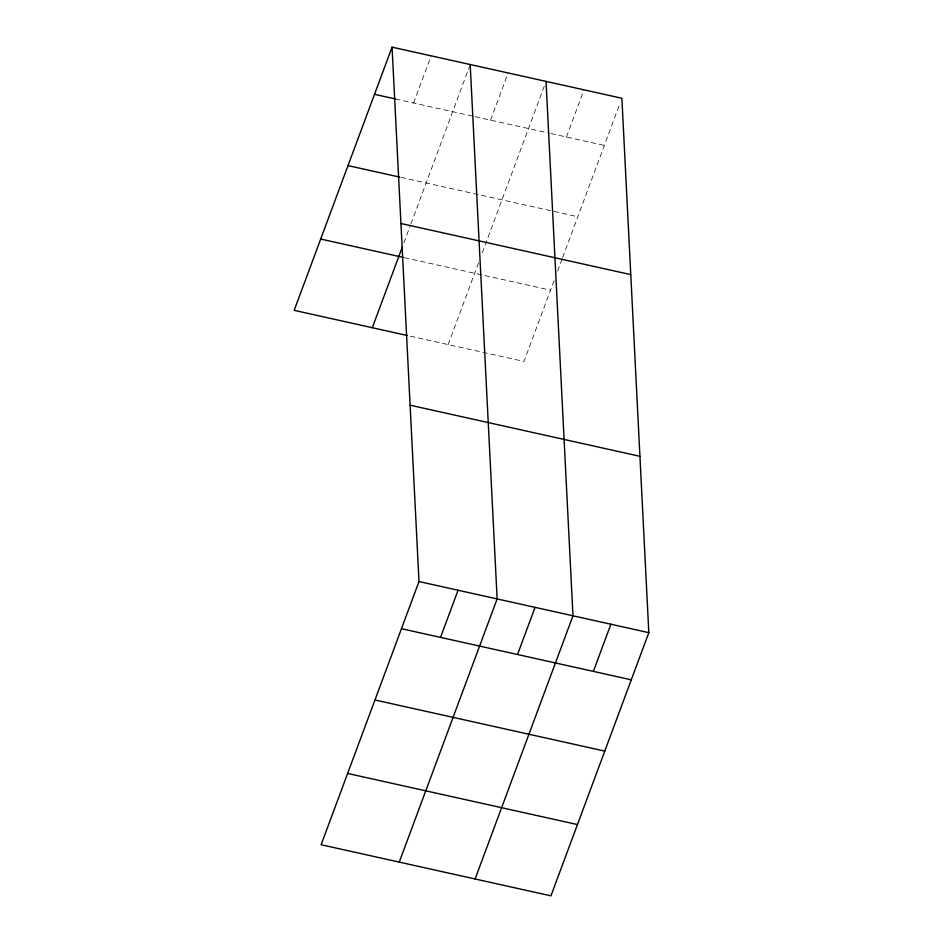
<?xml version="1.0" encoding="UTF-8"?>
<svg xmlns="http://www.w3.org/2000/svg" width="943" height="943" viewBox="0 0 943 943"><rect width="100%" height="100%" fill="white"/><g stroke="black" fill="none" stroke-linecap="round" stroke-linejoin="round"><path stroke-width="0.71" stroke-dasharray="4.71 3.54" d="M413.588 102.999L431.128 55.837M403.887 242.822L410.464 225.141M410.971 223.786L469.697 65.88M490.584 120.115L508.112 72.965M448.161 344.584L478.714 262.413M482.262 252.889L545.537 82.748M566.425 136.983L583.965 89.833M554.06 280.649L524.002 361.452L410.24 336.156M557.596 271.124L562.146 258.877M562.653 257.522L619.881 103.647M395.447 98.968L473.728 116.366M475.131 116.684L549.569 133.234M550.971 133.552L604.345 145.422M401.023 177.39L577.835 216.713M404.441 257.675L550.512 290.161"/><path stroke-width="1.41" d="M392.052 47.15L418.998 581.548L321.115 844.739L550.948 895.85L648.819 632.659L621.885 98.261L392.052 47.15L294.181 310.341L407.423 335.531M372.32 327.716L402.366 246.913M440.534 637.397L458.074 590.235M399.254 862.114L497.138 598.923L470.192 64.525M517.518 654.513L535.058 607.351M475.107 878.982L572.979 615.791L546.044 81.393M593.371 671.381L610.899 624.219M374.512 94.312L395.447 98.968M348.002 165.603L399.632 177.084M400.952 223.503L630.773 274.613M320.691 239.05L403.038 257.368M410.111 405.195L639.932 456.306M418.998 581.548L648.819 632.659M401.459 628.698L631.291 679.82M374.949 699.989L604.769 751.111M347.637 773.449L577.458 824.559"/></g></svg>
